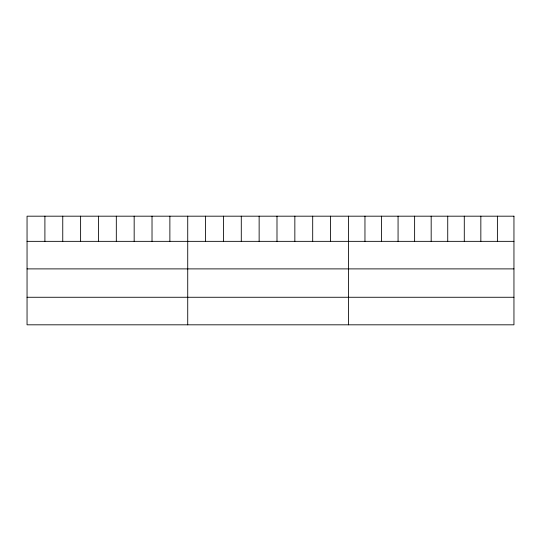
<?xml version="1.0" encoding="UTF-8"?>
<svg xmlns="http://www.w3.org/2000/svg" width="541" height="541" viewBox="0 0 541 541"><rect width="100%" height="100%" fill="white"/><g stroke="black" fill="none" stroke-linecap="round" stroke-linejoin="round"><path stroke-width="0.81" d="M27.05 241.347L513.95 241.347M27.05 268.891L513.95 268.891M27.05 297.266L513.95 297.266M497.395 216.184L497.395 241.347M480.841 216.184L480.841 241.347M464.286 216.184L464.286 241.347M447.732 216.184L447.732 241.347M431.177 216.184L431.177 241.347M414.622 216.184L414.622 241.347M398.068 216.184L398.068 241.347M381.513 216.184L381.513 241.347M364.959 216.184L364.959 241.347M348.404 216.184L348.404 324.816M330.551 216.184L330.551 241.347M312.698 216.184L312.698 241.347M294.845 216.184L294.845 241.347M276.992 216.184L276.992 241.347M259.139 216.184L259.139 241.347M241.286 216.184L241.286 241.347M223.433 216.184L223.433 241.347M205.58 216.184L205.58 241.347M187.727 216.184L187.727 324.816M169.874 216.184L169.874 241.347M152.021 216.184L152.021 241.347M134.168 216.184L134.168 241.347M116.315 216.184L116.315 241.347M98.462 216.184L98.462 241.347M80.609 216.184L80.609 241.347M62.756 216.184L62.756 241.347M44.903 216.184L44.903 241.347M513.95 216.184L27.05 216.184L27.05 324.816L513.95 324.816L513.95 216.184"/></g></svg>
